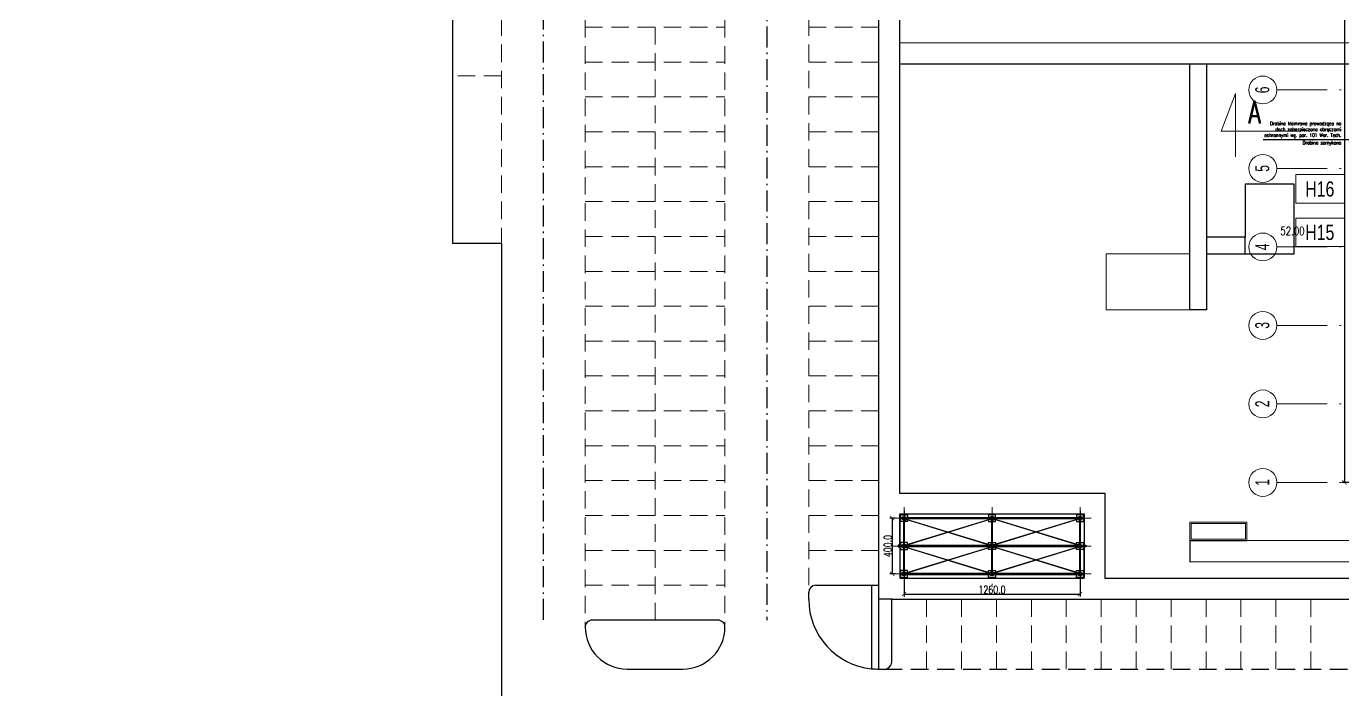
# Model space of a CAD drawing. Extents: x 6529560 to 6558080, y 5579316 to 5588131.
# Drawn here: x 6543418.4 to 6543512.6, y 5579492.1 to 5579539.7 of the extents above; entities that cross this region are included whole.
import ezdxf

# ---------------------------------------------------------------- set-up
doc = ezdxf.new("R2010")
doc.units = 0
doc.header["$MEASUREMENT"] = 0
doc.header["$PDSIZE"] = -5
for name, pattern in [('ACAD_ISO03W100', [30, 12, -18]), ('ACAD_ISO10W100', [18, 12, -3, 0, -3]), ('DASHED', [0.75, 0.5, -0.25]), ('DASHED2', [0.375, 0.25, -0.125]), ('DCD Osie', [9, 6, -1.5, 0, -1.5]), ('GR_SOLID', [0])]:
    doc.linetypes.add(name, pattern=pattern)
doc.layers.get('0').update_dxf_attribs({"color": 2, "linetype": 'CONTINUOUS', "lineweight": 5})
doc.layers.get('Defpoints').update_dxf_attribs({"linetype": 'CONTINUOUS'})
for name, color, linetype in [('.opisy', 7, 'CONTINUOUS'), ('00_02_stopy', 1, 'CONTINUOUS'), ('00_03_slupy', 3, 'CONTINUOUS'), ('arch_osie opisy', 1, 'CONTINUOUS')]:
    doc.layers.add(name, color=color, linetype=linetype)
for name, color, linetype, lineweight in [('arch_droga', 1, 'CONTINUOUS', 25), ('arch_miejsca parkingowe', 6, 'CONTINUOUS', 15), ('arch_opisy', 20, 'CONTINUOUS', 13), ('arch_osie', 181, 'CONTINUOUS', 5), ('arch_sciany zewnętrzne', 94, 'CONTINUOUS', 18), ('arch_wymiary', 2, 'CONTINUOUS', 13), ('AUSSENMASSE_N3', 7, 'GR_SOLID', 18)]:
    doc.layers.add(name, color=color, linetype=linetype, lineweight=lineweight)
doc.styles.add('GR_STANDARD', font='simplex.shx')
doc.styles.add('simplex', font='simplex.shx', dxfattribs={"width": 0.8})
doc.styles.get("Standard").update_dxf_attribs({"font": 'arial.ttf', "width": 0.75})
doc.styles.add('styl1', font='romans.shx', dxfattribs={"width": 0.75})
doc.dimstyles.new('wymiary hala', dxfattribs={"dimtxt": 0.55, "dimasz": 0.3, "dimexe": 0.18, "dimexo": 0.0625, "dimgap": 0.04, "dimtad": 1, "dimtoh": 1, "dimdec": 1, "dimlfac": 100, "dimzin": 0, "dimdsep": 46, "dimtxsty": 'styl1', "dimblk": 'ARCHTICK', "dimcen": 0.09, "dimadec": 0, "dimazin": 0, "dimtfac": 1, "dimtdec": 1, "dimtofl": 0, "dimtmove": 0, "dimatfit": 3, "dimldrblk": 'ARCHTICK', "dimfxl": 1, "dimtolj": 1, "dimtzin": 0, "dimarcsym": 0})

# ---------------------------------------------------------------- blocks, each defined once
blk = doc.blocks.new('ZT_z_opisami')
at = {"layer": '00_02_stopy', "linetype": 'ACAD_ISO03W100', "ltscale": 5, "elevation": 6.54}
for points in [[(6540802.769, 5579427.213), (6540803.269, 5579427.213), (6540803.269, 5579426.713), (6540802.769, 5579426.713)], [(6540809.569, 5579427.213), (6540809.069, 5579427.213), (6540809.069, 5579426.713), (6540809.569, 5579426.713)], [(6540815.869, 5579427.213), (6540815.369, 5579427.213), (6540815.369, 5579426.713), (6540815.869, 5579426.713)], [(6540802.769, 5579424.713), (6540803.269, 5579424.713), (6540803.269, 5579425.213), (6540802.769, 5579425.213)], [(6540809.569, 5579424.713), (6540809.069, 5579424.713), (6540809.069, 5579425.213), (6540809.569, 5579425.213)], [(6540815.869, 5579424.713), (6540815.369, 5579424.713), (6540815.369, 5579425.213), (6540815.869, 5579425.213)], [(6540802.769, 5579422.713), (6540803.269, 5579422.713), (6540803.269, 5579423.213), (6540802.769, 5579423.213)], [(6540809.569, 5579422.713), (6540809.069, 5579422.713), (6540809.069, 5579423.213), (6540809.569, 5579423.213)], [(6540815.869, 5579422.713), (6540815.369, 5579422.713), (6540815.369, 5579423.213), (6540815.869, 5579423.213)]]:
    blk.add_lwpolyline(points, close=True, dxfattribs=at)
at = {"layer": '00_03_slupy', "color": 4, "linetype": 'ACAD_ISO03W100'}
for p, q in [((6540802.719, 5579426.99, 6.54), (6540815.919, 5579426.99, 6.54)), ((6540802.719, 5579426.936, 6.54), (6540815.919, 5579426.936, 6.54)), ((6540802.719, 5579424.99, 6.54), (6540815.919, 5579424.99, 6.54)), ((6540802.719, 5579424.936, 6.54), (6540815.919, 5579424.936, 6.54)), ((6540802.719, 5579422.99, 6.54), (6540815.919, 5579422.99, 6.54)), ((6540802.719, 5579422.936, 6.54), (6540815.919, 5579422.936, 6.54))]:
    blk.add_line(p, q, dxfattribs=at)
at = {"layer": '00_03_slupy'}
for p, q in [((6540803.075, 5579426.921, 6.54), (6540803.07, 5579426.906, 6.54)), ((6540803.07, 5579425.019, 6.54), (6540809.263, 5579426.921, 6.54)), ((6540803.07, 5579426.906, 6.54), (6540809.263, 5579425.005, 6.54)), ((6540803.075, 5579426.921, 6.54), (6540809.268, 5579425.019, 6.54)), ((6540803.075, 5579425.005, 6.54), (6540809.268, 5579426.906, 6.54)), ((6540809.268, 5579426.906, 6.54), (6540809.263, 5579426.921, 6.54)), ((6540815.563, 5579426.921, 6.54), (6540809.37, 5579425.019, 6.54)), ((6540809.37, 5579426.906, 6.54), (6540809.375, 5579426.921, 6.54)), ((6540815.563, 5579425.005, 6.54), (6540809.37, 5579426.906, 6.54)), ((6540815.568, 5579425.019, 6.54), (6540809.375, 5579426.921, 6.54)), ((6540815.568, 5579426.906, 6.54), (6540809.375, 5579425.005, 6.54)), ((6540815.563, 5579426.921, 6.54), (6540815.568, 5579426.906, 6.54)), ((6540803.075, 5579425.005, 6.54), (6540803.07, 5579425.019, 6.54)), ((6540803.07, 5579423.019, 6.54), (6540809.263, 5579424.921, 6.54)), ((6540803.075, 5579424.921, 6.54), (6540803.07, 5579424.906, 6.54)), ((6540803.07, 5579424.906, 6.54), (6540809.263, 5579423.005, 6.54)), ((6540803.075, 5579424.921, 6.54), (6540809.268, 5579423.019, 6.54)), ((6540803.075, 5579423.005, 6.54), (6540809.268, 5579424.906, 6.54)), ((6540809.268, 5579425.019, 6.54), (6540809.263, 5579425.005, 6.54)), ((6540809.268, 5579424.906, 6.54), (6540809.263, 5579424.921, 6.54)), ((6540809.37, 5579425.019, 6.54), (6540809.375, 5579425.005, 6.54)), ((6540809.37, 5579424.906, 6.54), (6540809.375, 5579424.921, 6.54)), ((6540815.563, 5579424.921, 6.54), (6540809.37, 5579423.019, 6.54)), ((6540815.563, 5579423.005, 6.54), (6540809.37, 5579424.906, 6.54)), ((6540815.568, 5579423.019, 6.54), (6540809.375, 5579424.921, 6.54)), ((6540815.568, 5579424.906, 6.54), (6540809.375, 5579423.005, 6.54)), ((6540815.563, 5579425.005, 6.54), (6540815.568, 5579425.019, 6.54)), ((6540815.563, 5579424.921, 6.54), (6540815.568, 5579424.906, 6.54)), ((6540803.075, 5579423.005, 6.54), (6540803.07, 5579423.019, 6.54)), ((6540809.268, 5579423.019, 6.54), (6540809.263, 5579423.005, 6.54)), ((6540809.37, 5579423.019, 6.54), (6540809.375, 5579423.005, 6.54)), ((6540815.563, 5579423.005, 6.54), (6540815.568, 5579423.019, 6.54))]:
    blk.add_line(p, q, dxfattribs=at)
at = {"layer": '00_03_slupy', "linetype": 'DASHED', "ltscale": 500, "elevation": 6.54}
for points in [[(6540802.719, 5579427.263), (6540815.919, 5579427.263), (6540815.919, 5579424.963), (6540802.719, 5579424.963)], [(6540802.719, 5579425.023), (6540802.599, 5579425.023), (6540802.599, 5579424.903), (6540802.719, 5579424.903)], [(6540802.719, 5579422.663), (6540815.919, 5579422.663), (6540815.919, 5579424.963), (6540802.719, 5579424.963)], [(6540815.919, 5579425.023), (6540816.039, 5579425.023), (6540816.039, 5579424.903), (6540815.919, 5579424.903)]]:
    blk.add_lwpolyline(points, close=True, dxfattribs=at)
at = {"layer": '00_03_slupy', "elevation": 6.54}
for points in [[(6540815.919, 5579426.993), (6540802.719, 5579426.993), (6540802.719, 5579426.933), (6540815.919, 5579426.933)], [(6540802.999, 5579425.003), (6540802.999, 5579426.923)], [(6540803.039, 5579425.003), (6540803.039, 5579426.923)], [(6540809.299, 5579425.003), (6540809.299, 5579426.923)], [(6540809.339, 5579425.003), (6540809.339, 5579426.923)], [(6540815.599, 5579425.003), (6540815.599, 5579426.923)], [(6540815.639, 5579425.003), (6540815.639, 5579426.923)], [(6540815.919, 5579426.993), (6540815.919, 5579426.933)], [(6540815.919, 5579424.993), (6540802.719, 5579424.993), (6540802.719, 5579424.933), (6540815.919, 5579424.933)], [(6540802.999, 5579424.923), (6540802.999, 5579423.003)], [(6540803.039, 5579424.923), (6540803.039, 5579423.003)], [(6540809.299, 5579424.923), (6540809.299, 5579423.003)], [(6540809.339, 5579424.923), (6540809.339, 5579423.003)], [(6540815.599, 5579424.923), (6540815.599, 5579423.003)], [(6540815.639, 5579424.923), (6540815.639, 5579423.003)], [(6540815.919, 5579424.993), (6540815.919, 5579424.933)], [(6540815.919, 5579422.993), (6540802.719, 5579422.993), (6540802.719, 5579422.933), (6540815.919, 5579422.933)], [(6540815.919, 5579422.993), (6540815.919, 5579422.933)]]:
    blk.add_lwpolyline(points, dxfattribs=at)
for points in [[(6540802.919, 5579427.063), (6540803.119, 5579427.063), (6540803.119, 5579426.863), (6540802.919, 5579426.863)], [(6540802.929, 5579426.96), (6540802.979, 5579426.96), (6540802.979, 5579426.965), (6540802.929, 5579426.965)], [(6540802.945, 5579427.025), (6540802.94, 5579427.033), (6540802.945, 5579427.041), (6540802.953, 5579427.041), (6540802.958, 5579427.033), (6540802.953, 5579427.025)], [(6540802.945, 5579426.901), (6540802.94, 5579426.893), (6540802.945, 5579426.885), (6540802.953, 5579426.885), (6540802.958, 5579426.893), (6540802.953, 5579426.901)], [(6540803.022, 5579427.053), (6540803.022, 5579427.003), (6540803.017, 5579427.003), (6540803.017, 5579427.053)], [(6540803.022, 5579426.873), (6540803.022, 5579426.923), (6540803.017, 5579426.923), (6540803.017, 5579426.873)], [(6540803.019, 5579426.853), (6540803.155, 5579426.853), (6540803.169, 5579426.893), (6540803.169, 5579426.933), (6540803.019, 5579426.933)], [(6540803.109, 5579426.96), (6540803.059, 5579426.96), (6540803.059, 5579426.965), (6540803.109, 5579426.965)], [(6540803.093, 5579427.025), (6540803.098, 5579427.033), (6540803.093, 5579427.041), (6540803.085, 5579427.041), (6540803.08, 5579427.033), (6540803.085, 5579427.025)], [(6540803.093, 5579426.901), (6540803.098, 5579426.893), (6540803.093, 5579426.885), (6540803.085, 5579426.885), (6540803.08, 5579426.893), (6540803.085, 5579426.901)], [(6540809.319, 5579426.853), (6540809.183, 5579426.853), (6540809.169, 5579426.893), (6540809.169, 5579426.933), (6540809.319, 5579426.933)], [(6540809.419, 5579427.063), (6540809.219, 5579427.063), (6540809.219, 5579426.863), (6540809.419, 5579426.863)], [(6540809.229, 5579426.96), (6540809.279, 5579426.96), (6540809.279, 5579426.965), (6540809.229, 5579426.965)], [(6540809.245, 5579427.025), (6540809.24, 5579427.033), (6540809.245, 5579427.041), (6540809.253, 5579427.041), (6540809.258, 5579427.033), (6540809.253, 5579427.025)], [(6540809.245, 5579426.901), (6540809.24, 5579426.893), (6540809.245, 5579426.885), (6540809.253, 5579426.885), (6540809.258, 5579426.893), (6540809.253, 5579426.901)], [(6540809.317, 5579427.053), (6540809.317, 5579427.003), (6540809.322, 5579427.003), (6540809.322, 5579427.053)], [(6540809.317, 5579426.873), (6540809.317, 5579426.923), (6540809.322, 5579426.923), (6540809.322, 5579426.873)], [(6540809.319, 5579426.853), (6540809.455, 5579426.853), (6540809.469, 5579426.893), (6540809.469, 5579426.933), (6540809.319, 5579426.933)], [(6540809.409, 5579426.96), (6540809.359, 5579426.96), (6540809.359, 5579426.965), (6540809.409, 5579426.965)], [(6540809.393, 5579427.025), (6540809.398, 5579427.033), (6540809.393, 5579427.041), (6540809.385, 5579427.041), (6540809.38, 5579427.033), (6540809.385, 5579427.025)], [(6540809.393, 5579426.901), (6540809.398, 5579426.893), (6540809.393, 5579426.885), (6540809.385, 5579426.885), (6540809.38, 5579426.893), (6540809.385, 5579426.901)], [(6540815.619, 5579426.853), (6540815.483, 5579426.853), (6540815.469, 5579426.893), (6540815.469, 5579426.933), (6540815.619, 5579426.933)], [(6540815.719, 5579427.063), (6540815.519, 5579427.063), (6540815.519, 5579426.863), (6540815.719, 5579426.863)], [(6540815.529, 5579426.96), (6540815.579, 5579426.96), (6540815.579, 5579426.965), (6540815.529, 5579426.965)], [(6540815.545, 5579427.025), (6540815.54, 5579427.033), (6540815.545, 5579427.041), (6540815.553, 5579427.041), (6540815.558, 5579427.033), (6540815.553, 5579427.025)], [(6540815.545, 5579426.901), (6540815.54, 5579426.893), (6540815.545, 5579426.885), (6540815.553, 5579426.885), (6540815.558, 5579426.893), (6540815.553, 5579426.901)], [(6540815.617, 5579427.053), (6540815.617, 5579427.003), (6540815.622, 5579427.003), (6540815.622, 5579427.053)], [(6540815.617, 5579426.873), (6540815.617, 5579426.923), (6540815.622, 5579426.923), (6540815.622, 5579426.873)], [(6540815.709, 5579426.96), (6540815.659, 5579426.96), (6540815.659, 5579426.965), (6540815.709, 5579426.965)], [(6540815.693, 5579427.025), (6540815.698, 5579427.033), (6540815.693, 5579427.041), (6540815.685, 5579427.041), (6540815.68, 5579427.033), (6540815.685, 5579427.025)], [(6540815.693, 5579426.901), (6540815.698, 5579426.893), (6540815.693, 5579426.885), (6540815.685, 5579426.885), (6540815.68, 5579426.893), (6540815.685, 5579426.901)], [(6540802.919, 5579424.863), (6540803.119, 5579424.863), (6540803.119, 5579425.063), (6540802.919, 5579425.063)], [(6540802.929, 5579424.965), (6540802.979, 5579424.965), (6540802.979, 5579424.96), (6540802.929, 5579424.96)], [(6540802.945, 5579425.025), (6540802.94, 5579425.033), (6540802.945, 5579425.041), (6540802.953, 5579425.041), (6540802.958, 5579425.033), (6540802.953, 5579425.025)], [(6540802.945, 5579424.901), (6540802.94, 5579424.893), (6540802.945, 5579424.885), (6540802.953, 5579424.885), (6540802.958, 5579424.893), (6540802.953, 5579424.901)], [(6540803.022, 5579425.053), (6540803.022, 5579425.003), (6540803.017, 5579425.003), (6540803.017, 5579425.053)], [(6540803.022, 5579424.873), (6540803.022, 5579424.923), (6540803.017, 5579424.923), (6540803.017, 5579424.873)], [(6540803.019, 5579425.073), (6540803.155, 5579425.073), (6540803.169, 5579425.033), (6540803.169, 5579424.993), (6540803.019, 5579424.993)], [(6540803.019, 5579424.853), (6540803.155, 5579424.853), (6540803.169, 5579424.893), (6540803.169, 5579424.933), (6540803.019, 5579424.933)], [(6540803.109, 5579424.965), (6540803.059, 5579424.965), (6540803.059, 5579424.96), (6540803.109, 5579424.96)], [(6540803.093, 5579425.025), (6540803.098, 5579425.033), (6540803.093, 5579425.041), (6540803.085, 5579425.041), (6540803.08, 5579425.033), (6540803.085, 5579425.025)], [(6540803.093, 5579424.901), (6540803.098, 5579424.893), (6540803.093, 5579424.885), (6540803.085, 5579424.885), (6540803.08, 5579424.893), (6540803.085, 5579424.901)], [(6540809.319, 5579425.073), (6540809.183, 5579425.073), (6540809.169, 5579425.033), (6540809.169, 5579424.993), (6540809.319, 5579424.993)], [(6540809.319, 5579424.853), (6540809.183, 5579424.853), (6540809.169, 5579424.893), (6540809.169, 5579424.933), (6540809.319, 5579424.933)], [(6540809.419, 5579424.863), (6540809.219, 5579424.863), (6540809.219, 5579425.063), (6540809.419, 5579425.063)], [(6540809.229, 5579424.965), (6540809.279, 5579424.965), (6540809.279, 5579424.96), (6540809.229, 5579424.96)], [(6540809.245, 5579425.025), (6540809.24, 5579425.033), (6540809.245, 5579425.041), (6540809.253, 5579425.041), (6540809.258, 5579425.033), (6540809.253, 5579425.025)], [(6540809.245, 5579424.901), (6540809.24, 5579424.893), (6540809.245, 5579424.885), (6540809.253, 5579424.885), (6540809.258, 5579424.893), (6540809.253, 5579424.901)], [(6540809.317, 5579425.053), (6540809.317, 5579425.003), (6540809.322, 5579425.003), (6540809.322, 5579425.053)], [(6540809.317, 5579424.873), (6540809.317, 5579424.923), (6540809.322, 5579424.923), (6540809.322, 5579424.873)], [(6540809.319, 5579425.073), (6540809.455, 5579425.073), (6540809.469, 5579425.033), (6540809.469, 5579424.993), (6540809.319, 5579424.993)], [(6540809.319, 5579424.853), (6540809.455, 5579424.853), (6540809.469, 5579424.893), (6540809.469, 5579424.933), (6540809.319, 5579424.933)], [(6540809.409, 5579424.965), (6540809.359, 5579424.965), (6540809.359, 5579424.96), (6540809.409, 5579424.96)], [(6540809.393, 5579425.025), (6540809.398, 5579425.033), (6540809.393, 5579425.041), (6540809.385, 5579425.041), (6540809.38, 5579425.033), (6540809.385, 5579425.025)], [(6540809.393, 5579424.901), (6540809.398, 5579424.893), (6540809.393, 5579424.885), (6540809.385, 5579424.885), (6540809.38, 5579424.893), (6540809.385, 5579424.901)], [(6540815.619, 5579425.073), (6540815.483, 5579425.073), (6540815.469, 5579425.033), (6540815.469, 5579424.993), (6540815.619, 5579424.993)], [(6540815.619, 5579424.853), (6540815.483, 5579424.853), (6540815.469, 5579424.893), (6540815.469, 5579424.933), (6540815.619, 5579424.933)], [(6540815.719, 5579424.863), (6540815.519, 5579424.863), (6540815.519, 5579425.063), (6540815.719, 5579425.063)], [(6540815.529, 5579424.965), (6540815.579, 5579424.965), (6540815.579, 5579424.96), (6540815.529, 5579424.96)], [(6540815.545, 5579425.025), (6540815.54, 5579425.033), (6540815.545, 5579425.041), (6540815.553, 5579425.041), (6540815.558, 5579425.033), (6540815.553, 5579425.025)], [(6540815.545, 5579424.901), (6540815.54, 5579424.893), (6540815.545, 5579424.885), (6540815.553, 5579424.885), (6540815.558, 5579424.893), (6540815.553, 5579424.901)], [(6540815.617, 5579425.053), (6540815.617, 5579425.003), (6540815.622, 5579425.003), (6540815.622, 5579425.053)], [(6540815.617, 5579424.873), (6540815.617, 5579424.923), (6540815.622, 5579424.923), (6540815.622, 5579424.873)], [(6540815.709, 5579424.965), (6540815.659, 5579424.965), (6540815.659, 5579424.96), (6540815.709, 5579424.96)], [(6540815.693, 5579425.025), (6540815.698, 5579425.033), (6540815.693, 5579425.041), (6540815.685, 5579425.041), (6540815.68, 5579425.033), (6540815.685, 5579425.025)], [(6540815.693, 5579424.901), (6540815.698, 5579424.893), (6540815.693, 5579424.885), (6540815.685, 5579424.885), (6540815.68, 5579424.893), (6540815.685, 5579424.901)], [(6540802.919, 5579422.863), (6540803.119, 5579422.863), (6540803.119, 5579423.063), (6540802.919, 5579423.063)], [(6540802.929, 5579422.965), (6540802.979, 5579422.965), (6540802.979, 5579422.96), (6540802.929, 5579422.96)], [(6540802.945, 5579423.025), (6540802.94, 5579423.033), (6540802.945, 5579423.041), (6540802.953, 5579423.041), (6540802.958, 5579423.033), (6540802.953, 5579423.025)], [(6540802.945, 5579422.901), (6540802.94, 5579422.893), (6540802.945, 5579422.885), (6540802.953, 5579422.885), (6540802.958, 5579422.893), (6540802.953, 5579422.901)], [(6540803.022, 5579423.053), (6540803.022, 5579423.003), (6540803.017, 5579423.003), (6540803.017, 5579423.053)], [(6540803.022, 5579422.873), (6540803.022, 5579422.923), (6540803.017, 5579422.923), (6540803.017, 5579422.873)], [(6540803.019, 5579423.073), (6540803.155, 5579423.073), (6540803.169, 5579423.033), (6540803.169, 5579422.993), (6540803.019, 5579422.993)], [(6540803.109, 5579422.965), (6540803.059, 5579422.965), (6540803.059, 5579422.96), (6540803.109, 5579422.96)], [(6540803.093, 5579423.025), (6540803.098, 5579423.033), (6540803.093, 5579423.041), (6540803.085, 5579423.041), (6540803.08, 5579423.033), (6540803.085, 5579423.025)], [(6540803.093, 5579422.901), (6540803.098, 5579422.893), (6540803.093, 5579422.885), (6540803.085, 5579422.885), (6540803.08, 5579422.893), (6540803.085, 5579422.901)], [(6540809.319, 5579423.073), (6540809.183, 5579423.073), (6540809.169, 5579423.033), (6540809.169, 5579422.993), (6540809.319, 5579422.993)], [(6540809.419, 5579422.863), (6540809.219, 5579422.863), (6540809.219, 5579423.063), (6540809.419, 5579423.063)], [(6540809.229, 5579422.965), (6540809.279, 5579422.965), (6540809.279, 5579422.96), (6540809.229, 5579422.96)], [(6540809.245, 5579423.025), (6540809.24, 5579423.033), (6540809.245, 5579423.041), (6540809.253, 5579423.041), (6540809.258, 5579423.033), (6540809.253, 5579423.025)], [(6540809.245, 5579422.901), (6540809.24, 5579422.893), (6540809.245, 5579422.885), (6540809.253, 5579422.885), (6540809.258, 5579422.893), (6540809.253, 5579422.901)], [(6540809.317, 5579423.053), (6540809.317, 5579423.003), (6540809.322, 5579423.003), (6540809.322, 5579423.053)], [(6540809.317, 5579422.873), (6540809.317, 5579422.923), (6540809.322, 5579422.923), (6540809.322, 5579422.873)], [(6540809.319, 5579423.073), (6540809.455, 5579423.073), (6540809.469, 5579423.033), (6540809.469, 5579422.993), (6540809.319, 5579422.993)], [(6540809.409, 5579422.965), (6540809.359, 5579422.965), (6540809.359, 5579422.96), (6540809.409, 5579422.96)], [(6540809.393, 5579423.025), (6540809.398, 5579423.033), (6540809.393, 5579423.041), (6540809.385, 5579423.041), (6540809.38, 5579423.033), (6540809.385, 5579423.025)], [(6540809.393, 5579422.901), (6540809.398, 5579422.893), (6540809.393, 5579422.885), (6540809.385, 5579422.885), (6540809.38, 5579422.893), (6540809.385, 5579422.901)], [(6540815.619, 5579423.073), (6540815.483, 5579423.073), (6540815.469, 5579423.033), (6540815.469, 5579422.993), (6540815.619, 5579422.993)], [(6540815.719, 5579422.863), (6540815.519, 5579422.863), (6540815.519, 5579423.063), (6540815.719, 5579423.063)], [(6540815.529, 5579422.965), (6540815.579, 5579422.965), (6540815.579, 5579422.96), (6540815.529, 5579422.96)], [(6540815.545, 5579423.025), (6540815.54, 5579423.033), (6540815.545, 5579423.041), (6540815.553, 5579423.041), (6540815.558, 5579423.033), (6540815.553, 5579423.025)], [(6540815.545, 5579422.901), (6540815.54, 5579422.893), (6540815.545, 5579422.885), (6540815.553, 5579422.885), (6540815.558, 5579422.893), (6540815.553, 5579422.901)], [(6540815.617, 5579423.053), (6540815.617, 5579423.003), (6540815.622, 5579423.003), (6540815.622, 5579423.053)], [(6540815.617, 5579422.873), (6540815.617, 5579422.923), (6540815.622, 5579422.923), (6540815.622, 5579422.873)], [(6540815.709, 5579422.965), (6540815.659, 5579422.965), (6540815.659, 5579422.96), (6540815.709, 5579422.96)], [(6540815.693, 5579423.025), (6540815.698, 5579423.033), (6540815.693, 5579423.041), (6540815.685, 5579423.041), (6540815.68, 5579423.033), (6540815.685, 5579423.025)], [(6540815.693, 5579422.901), (6540815.698, 5579422.893), (6540815.693, 5579422.885), (6540815.685, 5579422.885), (6540815.68, 5579422.893), (6540815.685, 5579422.901)]]:
    blk.add_lwpolyline(points, close=True, dxfattribs=at)
for points in [[(6540802.988, 5579427.003), (6540803.05, 5579427.003, -0.414214), (6540803.059, 5579426.994), (6540803.059, 5579426.932, -0.414214), (6540803.05, 5579426.923), (6540802.988, 5579426.923, -0.414214), (6540802.979, 5579426.932), (6540802.979, 5579426.994, -0.414214)], [(6540802.988, 5579427), (6540803.05, 5579427, -0.414214), (6540803.056, 5579426.994), (6540803.056, 5579426.932, -0.414214), (6540803.05, 5579426.926), (6540802.988, 5579426.926, -0.414214), (6540802.982, 5579426.932), (6540802.982, 5579426.994, -0.414214)], [(6540809.35, 5579427.003), (6540809.288, 5579427.003, 0.414214), (6540809.279, 5579426.994), (6540809.279, 5579426.932, 0.414214), (6540809.288, 5579426.923), (6540809.35, 5579426.923, 0.414214), (6540809.359, 5579426.932), (6540809.359, 5579426.994, 0.414214)], [(6540809.35, 5579427), (6540809.288, 5579427, 0.414214), (6540809.282, 5579426.994), (6540809.282, 5579426.932, 0.414214), (6540809.288, 5579426.926), (6540809.35, 5579426.926, 0.414214), (6540809.356, 5579426.932), (6540809.356, 5579426.994, 0.414214)], [(6540815.65, 5579427.003), (6540815.588, 5579427.003, 0.414214), (6540815.579, 5579426.994), (6540815.579, 5579426.932, 0.414214), (6540815.588, 5579426.923), (6540815.65, 5579426.923, 0.414214), (6540815.659, 5579426.932), (6540815.659, 5579426.994, 0.414214)], [(6540815.65, 5579427), (6540815.588, 5579427, 0.414214), (6540815.582, 5579426.994), (6540815.582, 5579426.932, 0.414214), (6540815.588, 5579426.926), (6540815.65, 5579426.926, 0.414214), (6540815.656, 5579426.932), (6540815.656, 5579426.994, 0.414214)], [(6540802.988, 5579424.923), (6540803.05, 5579424.923, 0.414214), (6540803.059, 5579424.932), (6540803.059, 5579424.994, 0.414214), (6540803.05, 5579425.003), (6540802.988, 5579425.003, 0.414214), (6540802.979, 5579424.994), (6540802.979, 5579424.932, 0.414214)], [(6540802.988, 5579424.926), (6540803.05, 5579424.926, 0.414214), (6540803.056, 5579424.932), (6540803.056, 5579424.994, 0.414214), (6540803.05, 5579425), (6540802.988, 5579425, 0.414214), (6540802.982, 5579424.994), (6540802.982, 5579424.932, 0.414214)], [(6540809.35, 5579424.923), (6540809.288, 5579424.923, -0.414214), (6540809.279, 5579424.932), (6540809.279, 5579424.994, -0.414214), (6540809.288, 5579425.003), (6540809.35, 5579425.003, -0.414214), (6540809.359, 5579424.994), (6540809.359, 5579424.932, -0.414214)], [(6540809.35, 5579424.926), (6540809.288, 5579424.926, -0.414214), (6540809.282, 5579424.932), (6540809.282, 5579424.994, -0.414214), (6540809.288, 5579425), (6540809.35, 5579425, -0.414214), (6540809.356, 5579424.994), (6540809.356, 5579424.932, -0.414214)], [(6540815.65, 5579424.923), (6540815.588, 5579424.923, -0.414214), (6540815.579, 5579424.932), (6540815.579, 5579424.994, -0.414214), (6540815.588, 5579425.003), (6540815.65, 5579425.003, -0.414214), (6540815.659, 5579424.994), (6540815.659, 5579424.932, -0.414214)], [(6540815.65, 5579424.926), (6540815.588, 5579424.926, -0.414214), (6540815.582, 5579424.932), (6540815.582, 5579424.994, -0.414214), (6540815.588, 5579425), (6540815.65, 5579425, -0.414214), (6540815.656, 5579424.994), (6540815.656, 5579424.932, -0.414214)], [(6540802.988, 5579422.923), (6540803.05, 5579422.923, 0.414214), (6540803.059, 5579422.932), (6540803.059, 5579422.994, 0.414214), (6540803.05, 5579423.003), (6540802.988, 5579423.003, 0.414214), (6540802.979, 5579422.994), (6540802.979, 5579422.932, 0.414214)], [(6540802.988, 5579422.926), (6540803.05, 5579422.926, 0.414214), (6540803.056, 5579422.932), (6540803.056, 5579422.994, 0.414214), (6540803.05, 5579423), (6540802.988, 5579423, 0.414214), (6540802.982, 5579422.994), (6540802.982, 5579422.932, 0.414214)], [(6540809.35, 5579422.923), (6540809.288, 5579422.923, -0.414214), (6540809.279, 5579422.932), (6540809.279, 5579422.994, -0.414214), (6540809.288, 5579423.003), (6540809.35, 5579423.003, -0.414214), (6540809.359, 5579422.994), (6540809.359, 5579422.932, -0.414214)], [(6540809.35, 5579422.926), (6540809.288, 5579422.926, -0.414214), (6540809.282, 5579422.932), (6540809.282, 5579422.994, -0.414214), (6540809.288, 5579423), (6540809.35, 5579423, -0.414214), (6540809.356, 5579422.994), (6540809.356, 5579422.932, -0.414214)], [(6540815.65, 5579422.923), (6540815.588, 5579422.923, -0.414214), (6540815.579, 5579422.932), (6540815.579, 5579422.994, -0.414214), (6540815.588, 5579423.003), (6540815.65, 5579423.003, -0.414214), (6540815.659, 5579422.994), (6540815.659, 5579422.932, -0.414214)], [(6540815.65, 5579422.926), (6540815.588, 5579422.926, -0.414214), (6540815.582, 5579422.932), (6540815.582, 5579422.994, -0.414214), (6540815.588, 5579423), (6540815.65, 5579423, -0.414214), (6540815.656, 5579422.994), (6540815.656, 5579422.932, -0.414214)]]:
    blk.add_lwpolyline(points, format="xyb", close=True, dxfattribs=at)
at = {"layer": '00_03_slupy', "color": 4, "linetype": 'ACAD_ISO03W100', "elevation": 6.54}
for points in [[(6540803.002, 5579426.923), (6540803.036, 5579426.923), (6540803.036, 5579425.003), (6540803.002, 5579425.003)], [(6540803.017, 5579425.013), (6540803.002, 5579425.013), (6540803.002, 5579426.913), (6540803.017, 5579426.913)], [(6540803.022, 5579425.013), (6540803.037, 5579425.013), (6540803.037, 5579426.913), (6540803.022, 5579426.913)], [(6540809.302, 5579426.923), (6540809.336, 5579426.923), (6540809.336, 5579425.003), (6540809.302, 5579425.003)], [(6540809.317, 5579425.013), (6540809.302, 5579425.013), (6540809.302, 5579426.913), (6540809.317, 5579426.913)], [(6540809.322, 5579425.013), (6540809.337, 5579425.013), (6540809.337, 5579426.913), (6540809.322, 5579426.913)], [(6540815.602, 5579426.923), (6540815.636, 5579426.923), (6540815.636, 5579425.003), (6540815.602, 5579425.003)], [(6540815.617, 5579425.013), (6540815.602, 5579425.013), (6540815.602, 5579426.913), (6540815.617, 5579426.913)], [(6540815.622, 5579425.013), (6540815.637, 5579425.013), (6540815.637, 5579426.913), (6540815.622, 5579426.913)], [(6540803.002, 5579423.003), (6540803.036, 5579423.003), (6540803.036, 5579424.923), (6540803.002, 5579424.923)], [(6540803.017, 5579424.913), (6540803.002, 5579424.913), (6540803.002, 5579423.013), (6540803.017, 5579423.013)], [(6540803.022, 5579424.913), (6540803.037, 5579424.913), (6540803.037, 5579423.013), (6540803.022, 5579423.013)], [(6540809.302, 5579423.003), (6540809.336, 5579423.003), (6540809.336, 5579424.923), (6540809.302, 5579424.923)], [(6540809.317, 5579424.913), (6540809.302, 5579424.913), (6540809.302, 5579423.013), (6540809.317, 5579423.013)], [(6540809.322, 5579424.913), (6540809.337, 5579424.913), (6540809.337, 5579423.013), (6540809.322, 5579423.013)], [(6540815.602, 5579423.003), (6540815.636, 5579423.003), (6540815.636, 5579424.923), (6540815.602, 5579424.923)], [(6540815.617, 5579424.913), (6540815.602, 5579424.913), (6540815.602, 5579423.013), (6540815.617, 5579423.013)], [(6540815.622, 5579424.913), (6540815.637, 5579424.913), (6540815.637, 5579423.013), (6540815.622, 5579423.013)]]:
    blk.add_lwpolyline(points, close=True, dxfattribs=at)
at = {"layer": '00_03_slupy'}
for centre in [(6540802.949, 5579427.033, 6.54), (6540802.949, 5579426.893, 6.54), (6540803.089, 5579427.033, 6.54), (6540803.089, 5579426.893, 6.54), (6540809.249, 5579427.033, 6.54), (6540809.249, 5579426.893, 6.54), (6540809.389, 5579427.033, 6.54), (6540809.389, 5579426.893, 6.54), (6540815.549, 5579427.033, 6.54), (6540815.549, 5579426.893, 6.54), (6540815.689, 5579427.033, 6.54), (6540815.689, 5579426.893, 6.54), (6540802.949, 5579425.033, 6.54), (6540802.949, 5579424.893, 6.54), (6540803.089, 5579425.033, 6.54), (6540803.089, 5579424.893, 6.54), (6540809.249, 5579425.033, 6.54), (6540809.249, 5579424.893, 6.54), (6540809.389, 5579425.033, 6.54), (6540809.389, 5579424.893, 6.54), (6540815.549, 5579425.033, 6.54), (6540815.549, 5579424.893, 6.54), (6540815.689, 5579425.033, 6.54), (6540815.689, 5579424.893, 6.54), (6540802.949, 5579423.033, 6.54), (6540802.949, 5579422.893, 6.54), (6540803.089, 5579423.033, 6.54), (6540803.089, 5579422.893, 6.54), (6540809.249, 5579423.033, 6.54), (6540809.249, 5579422.893, 6.54), (6540809.389, 5579423.033, 6.54), (6540809.389, 5579422.893, 6.54), (6540815.549, 5579423.033, 6.54), (6540815.549, 5579422.893, 6.54), (6540815.689, 5579423.033, 6.54), (6540815.689, 5579422.893, 6.54)]:
    blk.add_circle(centre, 0.005, dxfattribs=at)
at = {"layer": '00_03_slupy', "linetype": 'DASHED', "ltscale": 500}
for centre in [(6540802.659, 5579424.963, 6.54), (6540815.979, 5579424.963, 6.54)]:
    blk.add_circle(centre, 0.04, dxfattribs=at)
at = {"layer": 'arch_droga', "color": 7, "linetype": 'DCD Osie', "ltscale": 0.25}
for p, q in [((6540777.195, 5579536.322, -6.54), (6540777.195, 5579419.652, -6.54)), ((6540793.195, 5579502.152, -6.54), (6540793.195, 5579419.652, -6.54))]:
    blk.add_line(p, q, dxfattribs=at)
at = {"layer": 'arch_droga', "color": 7, "linetype": 'Continuous'}
for p, q in [((6540802.695, 5579514.036), (6540802.695, 5579428.752)), ((6540802.695, 5579428.752), (6540817.395, 5579428.752)), ((6540817.395, 5579428.752), (6540817.395, 5579422.652)), ((6540800.695, 5579422.152, -6.54), (6540800.695, 5579416.177, -6.54)), ((6540801.195, 5579422.152, -6.54), (6540801.195, 5579416.152, -6.54)), ((6540817.395, 5579422.652), (6540897.048, 5579422.652)), ((6540802.138, 5579421.152), (6540801.195, 5579421.152))]:
    blk.add_line(p, q, dxfattribs=at)
at = {"layer": 'arch_droga', "color": 7}
for p, q in [((6540801.195, 5579502.152, -6.54), (6540801.195, 5579422.152)), ((6540770.695, 5579494.652, -6.54), (6540770.695, 5579446.652, -6.54)), ((6540774.195, 5579446.652), (6540770.695, 5579446.652)), ((6540774.195, 5579446.652), (6540774.195, 5579410.152)), ((6540796.695, 5579422.152), (6540800.695, 5579422.152)), ((6540800.695, 5579422.152), (6540801.195, 5579422.152)), ((6540796.195, 5579421.152), (6540796.195, 5579421.652)), ((6540802.138, 5579421.152), (6540905.638, 5579421.152)), ((6540802.138, 5579416.652), (6540802.138, 5579421.152)), ((6540780.195, 5579419.152), (6540780.195, 5579419.152)), ((6540790.195, 5579419.152), (6540790.195, 5579419.152)), ((6540801.195, 5579416.152), (6540801.638, 5579416.152))]:
    blk.add_line(p, q, dxfattribs=at)
at = {"layer": 'arch_droga', "color": 7, "linetype": 'DASHED2', "ltscale": 5}
blk.add_line((6540801.638, 5579416.152), (6540906.138, 5579416.152), dxfattribs=at)
at = {"layer": 'arch_droga', "color": 7, "elevation": 0, "flags": 128}
blk.add_lwpolyline([(6540837.046, 5579461.025), (6540802.695, 5579461.013), (6540802.696, 5579459.513), (6540837.046, 5579459.525)], close=True, dxfattribs=at)
at = {"layer": 'arch_droga', "linetype": 'Continuous', "elevation": 6.54}
for points in [[(6540802.719, 5579427.263), (6540815.919, 5579427.263), (6540815.919, 5579422.663)], [(6540802.719, 5579427.263), (6540802.719, 5579422.663)], [(6540802.719, 5579422.663), (6540815.919, 5579422.663)]]:
    blk.add_lwpolyline(points, dxfattribs=at)
at = {"layer": 'arch_droga', "color": 7, "flags": 128}
blk.add_lwpolyline([(6540837.045, 5579425.352), (6540823.476, 5579425.346), (6540823.476, 5579423.846), (6540837.045, 5579423.852)], dxfattribs=at)
blk.add_lwpolyline([(6540783.195, 5579416.152), (6540787.195, 5579416.152, 0.414214), (6540790.195, 5579419.152, 0.414214), (6540789.695, 5579419.652), (6540780.695, 5579419.652, 0.414214), (6540780.195, 5579419.152, 0.414214)], format="xyb", close=True, dxfattribs=at)
at = {"layer": 'arch_droga', "color": 7}
for centre, radius, start, end in [((6540796.695, 5579421.652), 0.5, 90, 180), ((6540801.195, 5579421.152), 5, 180, 264.26083), ((6540801.195, 5579421.152), 5, 264.26083, 270), ((6540801.638, 5579416.652), 0.5, 270, 360)]:
    blk.add_arc(centre, radius, start, end, dxfattribs=at)
at = {"layer": 'arch_miejsca parkingowe', "color": 7, "linetype": 'DASHED2', "ltscale": 5}
for p, q in [((6540796.195, 5579502.152), (6540796.195, 5579421.652)), ((6540774.195, 5579494.652), (6540774.195, 5579446.652)), ((6540780.195, 5579492.652), (6540780.195, 5579419.152)), ((6540790.195, 5579492.652), (6540790.195, 5579419.152)), ((6540785.195, 5579492.152), (6540785.195, 5579419.652)), ((6540780.195, 5579462.152), (6540790.195, 5579462.152)), ((6540796.195, 5579462.152), (6540801.195, 5579462.152)), ((6540780.195, 5579459.652), (6540790.195, 5579459.652)), ((6540796.195, 5579459.652), (6540801.195, 5579459.652)), ((6540774.195, 5579458.652), (6540770.695, 5579458.652)), ((6540780.195, 5579457.152), (6540790.195, 5579457.152)), ((6540796.195, 5579457.152), (6540801.195, 5579457.152)), ((6540780.195, 5579454.652), (6540790.195, 5579454.652)), ((6540796.195, 5579454.652), (6540801.195, 5579454.652)), ((6540780.195, 5579452.152), (6540790.195, 5579452.152)), ((6540796.195, 5579452.152), (6540801.195, 5579452.152)), ((6540780.195, 5579449.652), (6540790.195, 5579449.652)), ((6540796.195, 5579449.652), (6540801.195, 5579449.652)), ((6540780.195, 5579447.152), (6540790.195, 5579447.152)), ((6540796.195, 5579447.152), (6540801.195, 5579447.152)), ((6540780.195, 5579444.652), (6540790.195, 5579444.652)), ((6540796.195, 5579444.652), (6540801.195, 5579444.652)), ((6540780.195, 5579442.152), (6540790.195, 5579442.152)), ((6540796.195, 5579442.152), (6540801.195, 5579442.152)), ((6540780.195, 5579439.652), (6540790.195, 5579439.652)), ((6540796.195, 5579439.652), (6540801.195, 5579439.652)), ((6540780.195, 5579437.152), (6540790.195, 5579437.152)), ((6540796.195, 5579437.152), (6540801.195, 5579437.152)), ((6540780.195, 5579434.652), (6540790.195, 5579434.652)), ((6540796.195, 5579434.652), (6540801.195, 5579434.652)), ((6540780.195, 5579432.152), (6540790.195, 5579432.152)), ((6540796.195, 5579432.152), (6540801.195, 5579432.152)), ((6540780.195, 5579429.652), (6540790.195, 5579429.652)), ((6540796.195, 5579429.652), (6540801.195, 5579429.652)), ((6540780.195, 5579427.152), (6540790.195, 5579427.152)), ((6540796.195, 5579427.152), (6540801.195, 5579427.152)), ((6540780.195, 5579424.652), (6540790.195, 5579424.652)), ((6540796.195, 5579424.652), (6540801.195, 5579424.652)), ((6540780.195, 5579422.152), (6540790.195, 5579422.152)), ((6540804.638, 5579416.152), (6540804.638, 5579421.152)), ((6540807.138, 5579416.152), (6540807.138, 5579421.152)), ((6540809.638, 5579416.152), (6540809.638, 5579421.152)), ((6540812.138, 5579416.152), (6540812.138, 5579421.152)), ((6540814.638, 5579416.152), (6540814.638, 5579421.152)), ((6540817.138, 5579416.152), (6540817.138, 5579421.152)), ((6540819.638, 5579416.152), (6540819.638, 5579421.152)), ((6540822.138, 5579416.152), (6540822.138, 5579421.152)), ((6540824.638, 5579416.152), (6540824.638, 5579421.152)), ((6540827.138, 5579416.152), (6540827.138, 5579421.152)), ((6540829.638, 5579416.152), (6540829.638, 5579421.152)), ((6540832.138, 5579416.152), (6540832.138, 5579421.152))]:
    blk.add_line(p, q, dxfattribs=at)
at = {"layer": 'arch_osie', "linetype": 'ACAD_ISO10W100', "ltscale": 0.3, "elevation": 6.54}
for points in [[(6540803.019, 5579427.763), (6540803.019, 5579422.163)], [(6540809.319, 5579427.763), (6540809.319, 5579422.163)], [(6540815.619, 5579427.763), (6540815.619, 5579422.163)], [(6540802.219, 5579426.963), (6540816.419, 5579426.963)], [(6540802.219, 5579424.963), (6540816.419, 5579424.963)], [(6540802.219, 5579422.963), (6540816.419, 5579422.963)]]:
    blk.add_lwpolyline(points, dxfattribs=at)
blk = doc.blocks.new('_ArchTick')
at = {"color": 0, "linetype": 'ByBlock', "const_width": 0.15}
blk.add_lwpolyline([(-0.5, -0.5), (0.5, 0.5)], dxfattribs=at)
blk = doc.blocks.new('*D41')
at = {"layer": 'arch_wymiary', "color": 0, "lineweight": -2, "transparency": 16777216}
for p, q in [((6543514.66, 5579608.22), (6543512.542, 5579608.22)), ((6543512.722, 5579608.22), (6543512.722, 5579506.97)), ((6543514.66, 5579506.97), (6543512.542, 5579506.97))]:
    blk.add_line(p, q, dxfattribs=at)
at = {"layer": 'Defpoints', "color": 0, "transparency": 16777216}
for p in [(6543514.722, 5579608.22), (6543512.722, 5579506.97), (6543514.722, 5579506.97)]:
    blk.add_point(p, dxfattribs=at)
at = {"layer": 'arch_wymiary', "color": 0, "lineweight": -2, "transparency": 16777216, "xscale": 0.3, "yscale": 0.3, "zscale": 0.3}
for p, rotation in [((6543512.722, 5579608.22), 90), ((6543512.722, 5579506.97), 270)]:
    blk.add_blockref('_ArchTick', p, dxfattribs=dict(at, rotation=rotation))
at = {"layer": 'arch_wymiary', "color": 0, "transparency": 16777216, "insert": (6543512.407, 5579557.595), "char_height": 0.55, "attachment_point": 5, "rotation": 90, "style": 'styl1'}
blk.add_mtext('\\A1;10125.0', dxfattribs=at)
blk = doc.blocks.new('*D252')
at = {"layer": 'arch_wymiary', "color": 0, "lineweight": -2, "transparency": 16777216}
for p, q in [((6543481.196, 5579504.942), (6543481.196, 5579498.791)), ((6543493.796, 5579504.942), (6543493.796, 5579498.791)), ((6543481.196, 5579498.971), (6543493.796, 5579498.971))]:
    blk.add_line(p, q, dxfattribs=at)
at = {"layer": 'Defpoints', "color": 0, "transparency": 16777216}
for p in [(6543481.196, 5579505.004), (6543493.796, 5579505.004), (6543493.796, 5579498.971)]:
    blk.add_point(p, dxfattribs=at)
at = {"layer": 'arch_wymiary', "color": 0, "lineweight": -2, "transparency": 16777216, "xscale": 0.3, "yscale": 0.3, "zscale": 0.3, "rotation": 180}
blk.add_blockref('_ArchTick', (6543481.196, 5579498.971), dxfattribs=at)
at = {"layer": 'arch_wymiary', "color": 0, "lineweight": -2, "transparency": 16777216, "xscale": 0.3, "yscale": 0.3, "zscale": 0.3}
blk.add_blockref('_ArchTick', (6543493.796, 5579498.971), dxfattribs=at)
at = {"layer": 'arch_wymiary', "color": 0, "transparency": 16777216, "insert": (6543487.496, 5579499.286), "char_height": 0.55, "attachment_point": 5, "style": 'styl1'}
blk.add_mtext('\\A1;1260.0', dxfattribs=at)
blk = doc.blocks.new('*D253')
at = {"layer": 'arch_wymiary', "color": 0, "lineweight": -2, "transparency": 16777216}
for p, q in [((6543480.592, 5579504.41), (6543480.173, 5579504.41)), ((6543480.353, 5579504.41), (6543480.353, 5579500.41)), ((6543480.592, 5579500.41), (6543480.173, 5579500.41))]:
    blk.add_line(p, q, dxfattribs=at)
at = {"layer": 'Defpoints', "color": 0, "transparency": 16777216}
for p in [(6543480.655, 5579504.41), (6543480.353, 5579500.41), (6543480.655, 5579500.41)]:
    blk.add_point(p, dxfattribs=at)
at = {"layer": 'arch_wymiary', "color": 0, "lineweight": -2, "transparency": 16777216, "xscale": 0.3, "yscale": 0.3, "zscale": 0.3}
for p, rotation in [((6543480.353, 5579504.41), 90), ((6543480.353, 5579500.41), 270)]:
    blk.add_blockref('_ArchTick', p, dxfattribs=dict(at, rotation=rotation))
at = {"layer": 'arch_wymiary', "color": 0, "transparency": 16777216, "insert": (6543480.038, 5579502.41), "char_height": 0.55, "attachment_point": 5, "rotation": 90, "style": 'styl1'}
blk.add_mtext('\\A1;400.0', dxfattribs=at)

msp = doc.modelspace()

# ---------------------------------------------------------------- linework, layer by layer
at = {"layer": '.opisy'}
msp.add_lwpolyline([(6543506.9115, 5579531.5367), (6543513.2311, 5579531.5367), (6543515.8871, 5579529.5785)], dxfattribs=at)
at = {"layer": 'arch_droga', "color": 0, "flags": 128}
for points, elevation in [([(6543501.6564, 5579519.3518), (6543501.6498, 5579536.967), (6543502.8498, 5579536.9674), (6543502.8564, 5579519.3517)], -9.1761), ([(6543502.8545, 5579524.5518), (6543502.8549, 5579523.3518), (6543509.1202, 5579523.3531), (6543509.1191, 5579528.353), (6543505.6163, 5579528.3522), (6543505.6163, 5579524.5518)], -7.9426), ([(6543502.8549, 5579523.3518), (6543505.6179, 5579523.3518), (6543505.6179, 5579524.5518), (6543502.8549, 5579524.5518)], -7.9426)]:
    msp.add_lwpolyline(points, close=True, dxfattribs=dict(at, elevation=elevation))
at = {"layer": 'arch_opisy'}
msp.add_lwpolyline([(6543509.5997, 5579532.1437), (6543503.9116, 5579532.1437), (6543504.9232, 5579534.8467), (6543504.9232, 5579530.3008)], dxfattribs=at)
for points in [[(6543509.2478, 5579526.9907), (6543512.7222, 5579526.9907), (6543512.7222, 5579529.0313), (6543509.2478, 5579529.0313)], [(6543509.2478, 5579523.8801), (6543512.7222, 5579523.8801), (6543512.7222, 5579525.9207), (6543509.2478, 5579525.9207)]]:
    msp.add_lwpolyline(points, close=True, dxfattribs=at)
at = {"layer": 'arch_osie', "linetype": 'ACAD_ISO10W100', "ltscale": 0.3, "extrusion": (-4.94832e-09, -8.0265e-10, 1)}
for points in [[(6543507.8822, 5579535.0952), (6543522.4822, 5579535.0952)], [(6543507.8822, 5579529.4702), (6543522.4822, 5579529.4702)], [(6543507.8822, 5579523.8452), (6543522.4822, 5579523.8452)], [(6543507.8822, 5579518.2202), (6543634.6822, 5579518.2202)], [(6543507.8822, 5579512.5952), (6543522.4822, 5579512.5952)], [(6543507.8822, 5579506.9702), (6543634.6822, 5579506.9702)]]:
    msp.add_lwpolyline(points, dxfattribs=at)
at = {"layer": 'arch_osie'}
for centre in [(6543506.8822, 5579535.0952, 13.8796), (6543506.8822, 5579529.4702, 13.8796), (6543506.8822, 5579523.8452, 13.8796), (6543506.8822, 5579518.2202, 13.8796), (6543506.8822, 5579512.5952, 13.8796), (6543506.8822, 5579506.9702, 13.8796)]:
    msp.add_circle(centre, 1, dxfattribs=at)
at = {"layer": 'arch_sciany zewnętrzne', "color": 0, "elevation": -9.1761}
msp.add_lwpolyline([(6543495.6564, 5579519.3518), (6543501.6564, 5579519.3518), (6543501.6564, 5579523.3518), (6543495.6564, 5579523.3518)], close=True, dxfattribs=at)
at = {"layer": 'arch_sciany zewnętrzne', "elevation": -1.4022, "flags": 128}
for points in [[(6543501.6532, 5579504.1332), (6543501.6537, 5579502.7932), (6543505.7337, 5579502.7948), (6543505.7332, 5579504.1348)], [(6543501.7533, 5579504.0333), (6543501.7537, 5579502.8933), (6543505.6337, 5579502.8947), (6543505.6333, 5579504.0347)]]:
    msp.add_lwpolyline(points, close=True, dxfattribs=at)

# ---------------------------------------------------------------- block references
at = {"color": 4, "rotation": 359.9999223416695}
msp.add_blockref('ZT_z_opisami', (2670.615, 86.312, -1.4022), dxfattribs=at)

# ---------------------------------------------------------------- texts
at = {"layer": '.opisy', "lineweight": 18, "char_height": 0.25, "width": 6.181171, "attachment_point": 3, "style": 'simplex'}
for s, insert in [('Drabina klamrowa prowadząca na \\Pdach zabezpieczona obręczami ochronnymi wg. par. 101 War. Tech. ', (6543512.501, 5579532.8199)), ('Drabina zamykana', (6543512.501, 5579531.4472))]:
    msp.add_mtext(s, dxfattribs=dict(at, insert=insert))
at = {"layer": 'arch_opisy', "style": 'GR_STANDARD', "width": 0.718939}
msp.add_text('A', height=1.6, dxfattribs=at).set_placement((6543505.8456, 5579532.6845, 0.0406))
at = {"layer": 'arch_osie opisy', "char_height": 1, "width": 1.5, "attachment_point": 1, "rotation": 90}
for s, insert in [('{\\fArial Narrow|b0|i0|c238|p34;6}', (6543506.3442, 5579534.862, 13.8796)), ('{\\fArial Narrow|b0|i0|c238|p34;5}', (6543506.3442, 5579529.237, 13.8796)), ('{\\fArial Narrow|b0|i0|c238|p34;4}', (6543506.3442, 5579523.612, 13.8796)), ('{\\fArial Narrow|b0|i0|c238|p34;3}', (6543506.3442, 5579517.987, 13.8796)), ('{\\fArial Narrow|b0|i0|c238|p34;2}', (6543506.3442, 5579512.362, 13.8796)), ('{\\fArial Narrow|b0|i0|c238|p34;1}', (6543506.3442, 5579506.737, 13.8796))]:
    msp.add_mtext(s, dxfattribs=dict(at, insert=insert))
at = {"layer": 'AUSSENMASSE_N3', "color": 7, "width": 0.75}
for s, p in [('H16', (6543509.9167, 5579527.4563)), ('H15', (6543509.9167, 5579524.3458))]:
    msp.add_text(s, height=1.08594, dxfattribs=at).set_placement(p)
at = {"layer": 'Defpoints', "insert": (6543508.1372, 5579525.2933, 5.7303), "char_height": 0.6, "attachment_point": 1, "style": 'styl1'}
msp.add_mtext_dynamic_manual_height_columns('52.00', width=1.902558, gutter_width=12.5, heights=[0], dxfattribs=at)

# ---------------------------------------------------------------- dimensions: what is measured, and where the dimension line sits
at = {"layer": 'arch_wymiary'}
for base, p1, p2, picture, middle in [((6543512.7222, 5579506.9702), (6543514.7222, 5579608.2202, 6.5405), (6543514.7222, 5579506.9702, 13.9164), '*D41', (6543512.4072, 5579557.5952)), ((6543480.3527, 5579500.4095), (6543480.6545, 5579504.4095, 5.1383), (6543480.6545, 5579500.4095, 5.1383), '*D253', (6543480.0377, 5579502.4095))]:
    dim = msp.add_linear_dim(base=base, p1=p1, p2=p2, angle=90, dimstyle='wymiary hala', dxfattribs=at)
    dim.commit()
    dim.dimension.update_dxf_attribs({"geometry": picture, "text_midpoint": middle})
dim = msp.add_linear_dim(base=(6543493.7963, 5579498.9713), p1=(6543481.1963, 5579505.0044, 5.1383), p2=(6543493.7963, 5579505.0043, 5.1383), dimstyle='wymiary hala', dxfattribs=at)
dim.commit()
dim.dimension.update_dxf_attribs({"geometry": '*D252', "text_midpoint": (6543487.4963, 5579499.2863)})

doc.saveas('drawing.dxf')
